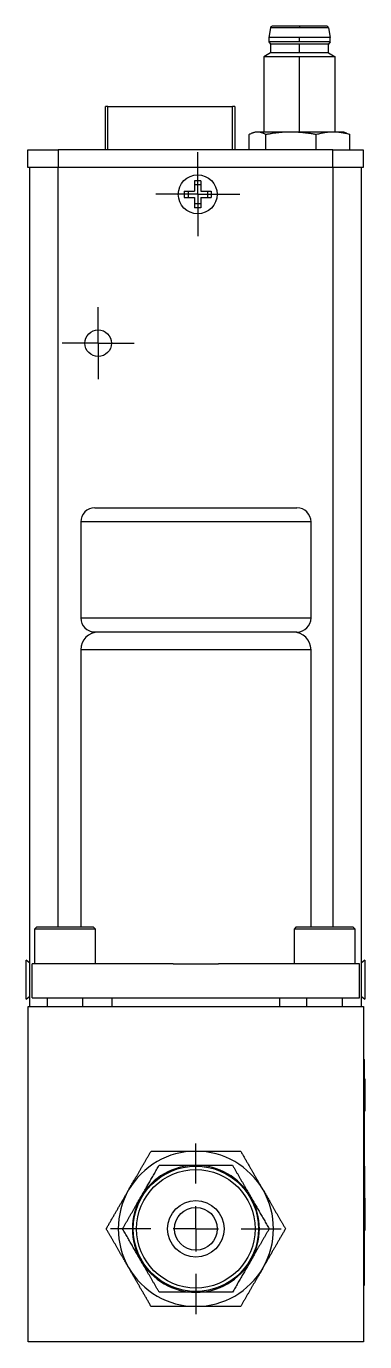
# Model space of a CAD drawing. Header units: inches. Extents: x 1.03 to 9.87, y 1.07 to 7.21.
# Drawn here: x 5.869 to 6.618, y 2.805 to 5.718 of the extents above; entities that cross this region are included whole.
import ezdxf

# ---------------------------------------------------------------- set-up
doc = ezdxf.new("R2010")
doc.units = ezdxf.units.IN
doc.header["$MEASUREMENT"] = 0
doc.layers.add('1', color=7, linetype='Continuous')

# ---------------------------------------------------------------- blocks, each defined once
blk = doc.blocks.new('SW_CENTERMARKSYMBOL_11')
at = {"layer": '1', "color": 0}
for p, q in [((0, 0.05), (0, 0.093)), ((0, 0), (0, 0.05)), ((-0.05, 0), (-0.093, 0)), ((0, 0), (-0.05, 0)), ((0, 0), (0, -0.05)), ((0, 0), (0.05, 0)), ((0.05, 0), (0.093, 0)), ((0, -0.05), (0, -0.093))]:
    blk.add_line(p, q, dxfattribs=at)
blk = doc.blocks.new('SW_CENTERMARKSYMBOL_12')
at = {"layer": '1', "color": 0}
for p, q in [((0, 0.1), (0, 0.18875)), ((0, 0), (0, 0.05)), ((-0.1, 0), (-0.18875, 0)), ((0, 0), (-0.05, 0)), ((0, 0), (0, -0.05)), ((0, 0), (0.05, 0)), ((0.1, 0), (0.18875, 0)), ((0, -0.1), (0, -0.18875))]:
    blk.add_line(p, q, dxfattribs=at)
blk = doc.blocks.new('SW_CENTERMARKSYMBOL_13')
at = {"layer": '1', "color": 0}
for p, q in [((0, 0.05), (0, 0.0795)), ((0, 0), (0, 0.05)), ((-0.05, 0), (-0.0795, 0)), ((0, 0), (-0.05, 0)), ((0, 0), (0, -0.05)), ((0, 0), (0.05, 0)), ((0.05, 0), (0.0795, 0)), ((0, -0.05), (0, -0.0795))]:
    blk.add_line(p, q, dxfattribs=at)

msp = doc.modelspace()

# ---------------------------------------------------------------- linework, layer by layer
at = {"color": 7, "linetype": 'Continuous', "lineweight": 25}
for p, q in [((6.4095, 5.7141), (6.406, 5.693)), ((6.4739, 5.7141), (6.4095, 5.7141)), ((6.4739, 5.7176), (6.4134, 5.7176)), ((6.5344, 5.7176), (6.4739, 5.7176)), ((6.4739, 5.7176), (6.4739, 5.7141)), ((6.5383, 5.7141), (6.4739, 5.7141)), ((6.5383, 5.7141), (6.5418, 5.693)), ((6.406, 5.693), (6.406, 5.6831)), ((6.4739, 5.693), (6.406, 5.693)), ((6.4739, 5.6831), (6.406, 5.6831)), ((6.406, 5.6831), (6.4099, 5.6782)), ((6.4739, 5.6831), (6.4739, 5.693)), ((6.5418, 5.693), (6.4739, 5.693)), ((6.5418, 5.6831), (6.4739, 5.6831)), ((6.5418, 5.6831), (6.5379, 5.6782)), ((6.5418, 5.6831), (6.5418, 5.693)), ((6.4099, 5.6585), (6.3952, 5.65)), ((6.4099, 5.6782), (6.4099, 5.6585)), ((6.4739, 5.6782), (6.4099, 5.6782)), ((6.4739, 5.6585), (6.4099, 5.6585)), ((6.5379, 5.6782), (6.4739, 5.6782)), ((6.4739, 5.6585), (6.4739, 5.6782)), ((6.5379, 5.6585), (6.4739, 5.6585)), ((6.5379, 5.6585), (6.5379, 5.6782)), ((6.5379, 5.6585), (6.5526, 5.65)), ((6.3952, 5.65), (6.3952, 5.4833)), ((6.4739, 5.65), (6.3952, 5.65)), ((6.5526, 5.65), (6.4739, 5.65)), ((6.5526, 5.4833), (6.5526, 5.65)), ((6.0441, 5.4439), (6.0441, 5.5398)), ((6.0491, 5.5398), (6.0441, 5.5398)), ((6.0491, 5.5398), (6.3256, 5.5398)), ((6.3306, 5.5398), (6.3256, 5.5398)), ((6.3306, 5.5398), (6.3306, 5.4439)), ((6.3623, 5.4439), (6.3623, 5.4778)), ((6.3755, 5.4833), (6.3697, 5.4812)), ((6.3809, 5.4833), (6.3755, 5.4833)), ((6.4553, 5.4833), (6.3809, 5.4833)), ((6.3995, 5.4439), (6.3995, 5.4778)), ((6.5483, 5.4833), (6.4553, 5.4833)), ((6.5111, 5.4439), (6.5111, 5.4778)), ((6.5723, 5.4833), (6.5483, 5.4833)), ((6.5781, 5.4812), (6.5723, 5.4833)), ((6.578, 5.481), (6.5855, 5.4778)), ((6.5855, 5.4439), (6.5855, 5.4778)), ((5.8725, 5.4046), (5.8725, 5.4439)), ((5.8725, 5.4439), (5.9394, 5.4439)), ((5.9394, 5.4439), (5.9394, 5.4046)), ((6.5477, 5.4439), (5.9394, 5.4439)), ((5.9414, 5.4449), (5.9414, 5.4439)), ((5.9783, 5.4439), (5.9783, 5.4449)), ((5.9989, 5.4439), (5.9989, 5.4449)), ((6.5477, 5.4046), (6.5477, 5.4439)), ((6.5477, 5.4439), (6.6146, 5.4439)), ((6.6146, 5.4439), (6.6146, 5.4046)), ((5.9394, 5.4046), (5.8725, 5.4046)), ((5.8763, 3.5473), (5.8763, 5.4046)), ((6.5477, 5.4046), (5.9394, 5.4046)), ((6.6146, 5.4046), (6.5477, 5.4046)), ((6.6108, 5.4046), (6.6108, 3.5473)), ((6.2552, 5.3755), (6.2417, 5.3755)), ((6.2417, 5.3755), (6.2417, 5.3523)), ((6.2552, 5.3668), (6.2417, 5.3668)), ((6.2552, 5.3755), (6.2552, 5.3523)), ((6.2185, 5.3523), (6.2417, 5.3523)), ((6.2185, 5.3523), (6.2185, 5.3388)), ((6.2185, 5.3388), (6.2417, 5.3388)), ((6.2272, 5.3523), (6.2272, 5.3388)), ((6.2417, 5.3388), (6.2417, 5.3155)), ((6.2552, 5.3523), (6.2785, 5.3523)), ((6.2552, 5.3388), (6.2552, 5.3155)), ((6.2552, 5.3388), (6.2785, 5.3388)), ((6.2698, 5.3523), (6.2698, 5.3388)), ((6.2785, 5.3523), (6.2785, 5.3388)), ((6.2552, 5.3242), (6.2417, 5.3242)), ((6.2552, 5.3155), (6.2417, 5.3155)), ((6.0206, 4.6513), (6.4681, 4.6513)), ((5.9894, 4.6201), (5.9894, 4.4076)), ((6.4994, 4.4076), (6.4994, 4.6201)), ((6.4681, 4.3763), (6.0206, 4.3763)), ((5.9894, 4.3369), (5.9894, 3.7233)), ((6.4994, 3.7233), (6.4994, 4.3369)), ((5.8919, 3.7233), (5.8869, 3.7183)), ((5.8869, 3.7183), (5.8869, 3.6413)), ((5.9802, 3.7183), (5.8869, 3.7183)), ((5.8919, 3.7233), (5.9783, 3.7233)), ((5.9783, 3.7233), (6.0169, 3.7233)), ((6.0219, 3.7183), (5.9802, 3.7183)), ((6.0219, 3.7183), (6.0169, 3.7233)), ((6.0219, 3.6413), (6.0219, 3.7183)), ((6.4669, 3.7233), (6.4619, 3.7183)), ((6.4619, 3.7183), (6.4619, 3.6413)), ((6.5552, 3.7183), (6.4619, 3.7183)), ((6.4669, 3.7233), (6.5533, 3.7233)), ((6.5533, 3.7233), (6.5919, 3.7233)), ((6.5969, 3.7183), (6.5552, 3.7183)), ((6.5969, 3.7183), (6.5919, 3.7233)), ((6.5969, 3.6413), (6.5969, 3.7183)), ((5.8763, 3.6429), (5.8688, 3.6493)), ((5.8688, 3.5703), (5.8688, 3.6493)), ((5.8819, 3.5663), (5.8819, 3.6413)), ((6.1941, 3.6413), (5.8819, 3.6413)), ((6.1941, 3.6413), (6.2946, 3.6413)), ((6.6069, 3.6413), (6.2946, 3.6413)), ((6.6069, 3.5663), (6.6069, 3.6413)), ((6.6183, 3.6494), (6.6108, 3.643)), ((6.6183, 3.6494), (6.6183, 3.5634)), ((5.8688, 3.5633), (5.8688, 3.5703)), ((5.8688, 3.5633), (5.8763, 3.5697)), ((5.8819, 3.5663), (6.6069, 3.5663)), ((5.9147, 3.5663), (5.9147, 3.5473)), ((5.9941, 3.5473), (5.9941, 3.5663)), ((6.0586, 3.5663), (6.0586, 3.5473)), ((6.4301, 3.5473), (6.4301, 3.5663)), ((6.4897, 3.5663), (6.4897, 3.5473)), ((6.5691, 3.5473), (6.5691, 3.5663)), ((6.6108, 3.5697), (6.6183, 3.5634)), ((5.8731, 2.8048), (5.8731, 3.5473)), ((5.8731, 3.5473), (6.6156, 3.5473)), ((6.6156, 3.5473), (6.6156, 2.8048)), ((6.6156, 3.4298), (6.6181, 3.4298)), ((6.6181, 2.9298), (6.6181, 3.4298)), ((6.6183, 3.3869), (6.6181, 3.3869)), ((6.6183, 3.3869), (6.6183, 3.315)), ((6.6183, 3.315), (6.6181, 3.315)), ((6.6183, 3.1934), (6.6181, 3.1934)), ((6.6183, 3.1223), (6.6183, 3.1934)), ((6.6183, 3.1223), (6.6181, 3.1223)), ((6.6183, 3.1223), (6.6183, 3.0512)), ((6.6183, 3.0512), (6.6181, 3.0512)), ((6.6156, 2.9298), (6.6181, 2.9298)), ((6.6156, 2.8048), (5.8731, 2.8048))]:
    msp.add_line(p, q, dxfattribs=at)
at = {"color": 8, "linetype": 'Continuous', "lineweight": 25}
for p, q in [((6.4739, 5.4833), (6.4739, 5.65)), ((6.0491, 5.4439), (6.0491, 5.5398)), ((6.3256, 5.4439), (6.3256, 5.5398)), ((5.9388, 5.4046), (5.9388, 3.7233)), ((6.5483, 3.7233), (6.5483, 5.4046)), ((6.4994, 4.6201), (5.9894, 4.6201)), ((5.9894, 4.4076), (6.4994, 4.4076)), ((6.4994, 4.3369), (5.9894, 4.3369))]:
    msp.add_line(p, q, dxfattribs=at)
at = {"color": 7, "linetype": 'Continuous', "lineweight": 25}
for centre, radius in [((6.2485, 5.3455), 0.043), ((6.0281, 5.0158), 0.0295), ((6.2444, 3.0548), 0.1387), ((6.2444, 3.0548), 0.1312), ((6.2444, 3.0548), 0.0625), ((6.2444, 3.0548), 0.0475)]:
    msp.add_circle(centre, radius, dxfattribs=at)
for centre, radius, start, end in [((6.4134, 5.7136), 0.00394, 90, 173.4802), ((6.5344, 5.7136), 0.00394, 6.5198, 90), ((6.0206, 4.6201), 0.0312, 90, 180), ((6.4681, 4.6201), 0.0313, 0, 90), ((6.0206, 4.4076), 0.0312, 180, 270), ((6.4681, 4.4076), 0.0313, 270, 0), ((6.0288, 4.3369), 0.0394, 90, 180), ((6.46, 4.3369), 0.0394, 0, 90), ((6.2444, 3.0548), 0.1719, 90, 150), ((6.2444, 3.0548), 0.1719, 30, 90), ((6.2444, 3.0548), 0.1406, 90, 150), ((6.2444, 3.0548), 0.1406, 30, 90), ((6.2444, 3.0548), 0.1719, 150, 210), ((6.2444, 3.0548), 0.1406, 150, 210), ((6.2444, 3.0548), 0.1406, 330, 30), ((6.2444, 3.0548), 0.1719, 330, 30), ((6.2444, 3.0548), 0.1406, 210, 270), ((6.2444, 3.0548), 0.1406, 270, 330), ((6.2444, 3.0548), 0.1719, 210, 270), ((6.2444, 3.0548), 0.1719, 270, 330)]:
    msp.add_arc(centre, radius, start, end, dxfattribs=at)
for points, knots in [([(6.3809, 5.4833), (6.3802, 5.4833), (6.3787, 5.4833), (6.3765, 5.483), (6.3742, 5.4826), (6.3719, 5.4819), (6.3696, 5.4812), (6.3672, 5.4802), (6.3647, 5.4791), (6.3631, 5.4782), (6.3623, 5.4778)], [0, 0, 0, 0, 0.11645, 0.235207, 0.356344, 0.47993, 0.60603, 0.734704, 0.866009, 1, 1, 1, 1]), ([(6.3995, 5.4778), (6.3985, 5.4783), (6.3967, 5.4793), (6.3939, 5.4805), (6.3912, 5.4815), (6.3885, 5.4823), (6.3859, 5.4829), (6.3834, 5.4832), (6.3817, 5.4833), (6.3809, 5.4833)], [0, 0, 0, 0, 0.152912, 0.302327, 0.448325, 0.590995, 0.730429, 0.866728, 1, 1, 1, 1]), ([(6.4553, 5.4833), (6.4531, 5.4833), (6.4487, 5.4833), (6.442, 5.483), (6.4352, 5.4826), (6.4283, 5.4819), (6.4213, 5.4812), (6.4141, 5.4802), (6.4068, 5.4791), (6.4019, 5.4782), (6.3995, 5.4778)], [0, 0, 0, 0, 0.11645, 0.235207, 0.356344, 0.47993, 0.60603, 0.734704, 0.866009, 1, 1, 1, 1]), ([(6.5111, 5.4778), (6.5082, 5.4783), (6.5027, 5.4793), (6.4944, 5.4805), (6.4862, 5.4815), (6.4782, 5.4823), (6.4704, 5.4829), (6.4628, 5.4832), (6.4577, 5.4833), (6.4553, 5.4833)], [0, 0, 0, 0, 0.152912, 0.302327, 0.448325, 0.590995, 0.730429, 0.866728, 1, 1, 1, 1]), ([(6.5483, 5.4833), (6.5468, 5.4833), (6.5439, 5.4833), (6.5394, 5.483), (6.5349, 5.4826), (6.5303, 5.4819), (6.5256, 5.4812), (6.5208, 5.4802), (6.516, 5.4791), (6.5127, 5.4782), (6.5111, 5.4778)], [0, 0, 0, 0, 0.1164499, 0.235207, 0.3563443, 0.4799303, 0.6060297, 0.7347035, 0.866009, 1, 1, 1, 1]), ([(6.5855, 5.4778), (6.5836, 5.4783), (6.5799, 5.4793), (6.5744, 5.4805), (6.5689, 5.4815), (6.5636, 5.4823), (6.5584, 5.4829), (6.5533, 5.4832), (6.5499, 5.4833), (6.5483, 5.4833)], [0, 0, 0, 0, 0.152912, 0.302327, 0.448325, 0.590995, 0.730429, 0.866728, 1, 1, 1, 1]), ([(6.0955, 3.1407), (6.0965, 3.1424), (6.0984, 3.1458), (6.1014, 3.1508), (6.1043, 3.1559), (6.1073, 3.1611), (6.1103, 3.1663), (6.1133, 3.1716), (6.1164, 3.1769), (6.1195, 3.1822), (6.1226, 3.1876), (6.1257, 3.193), (6.1289, 3.1985), (6.1321, 3.2041), (6.1353, 3.2097), (6.1386, 3.2153), (6.1419, 3.221), (6.144, 3.2248), (6.1452, 3.2267)], [0, 0, 0, 0, 0.055816, 0.11224, 0.169341, 0.227185, 0.285838, 0.345359, 0.405808, 0.467241, 0.529711, 0.593269, 0.657963, 0.72384, 0.790942, 0.859311, 0.928984, 1, 1, 1, 1]), ([(6.1452, 3.2267), (6.1477, 3.2267), (6.1526, 3.2267), (6.1601, 3.2267), (6.1675, 3.2267), (6.1749, 3.2267), (6.1822, 3.2267), (6.1894, 3.2267), (6.1965, 3.2267), (6.2035, 3.2267), (6.2105, 3.2267), (6.2174, 3.2267), (6.2243, 3.2267), (6.231, 3.2267), (6.2377, 3.2267), (6.2422, 3.2267), (6.2444, 3.2267)], [0, 0, 0, 0, 0.0810507, 0.1603554, 0.2379696, 0.3139522, 0.3883663, 0.4612787, 0.5327608, 0.6028881, 0.6717407, 0.7394031, 0.8059645, 0.8715184, 0.9361629, 1, 1, 1, 1]), ([(6.2444, 3.2267), (6.2463, 3.2267), (6.2502, 3.2267), (6.256, 3.2267), (6.2619, 3.2267), (6.2679, 3.2267), (6.2739, 3.2267), (6.28, 3.2267), (6.2861, 3.2267), (6.2923, 3.2267), (6.2985, 3.2267), (6.3048, 3.2267), (6.3111, 3.2267), (6.3175, 3.2267), (6.324, 3.2267), (6.3305, 3.2267), (6.3371, 3.2267), (6.3414, 3.2267), (6.3436, 3.2267)], [0, 0, 0, 0, 0.055816, 0.11224, 0.169341, 0.227185, 0.285838, 0.345359, 0.405808, 0.467241, 0.529711, 0.593269, 0.657963, 0.72384, 0.790942, 0.859311, 0.928984, 1, 1, 1, 1]), ([(6.3436, 3.2267), (6.3449, 3.2245), (6.3474, 3.2202), (6.3511, 3.2137), (6.3548, 3.2073), (6.3585, 3.2009), (6.3621, 3.1946), (6.3657, 3.1884), (6.3693, 3.1822), (6.3728, 3.1761), (6.3763, 3.1701), (6.3798, 3.1641), (6.3832, 3.1582), (6.3866, 3.1523), (6.3899, 3.1465), (6.3921, 3.1427), (6.3932, 3.1407)], [0, 0, 0, 0, 0.081051, 0.160355, 0.23797, 0.313952, 0.388366, 0.461279, 0.532761, 0.602888, 0.671741, 0.739403, 0.805964, 0.871518, 0.936163, 1, 1, 1, 1]), ([(6.1226, 3.1251), (6.1234, 3.1266), (6.1251, 3.1295), (6.1277, 3.1339), (6.1303, 3.1384), (6.1329, 3.1429), (6.1355, 3.1475), (6.1382, 3.1521), (6.1408, 3.1567), (6.1435, 3.1614), (6.1463, 3.1661), (6.149, 3.1709), (6.1518, 3.1757), (6.1546, 3.1806), (6.1575, 3.1855), (6.1603, 3.1905), (6.1622, 3.1938), (6.1632, 3.1954)], [0, 0, 0, 0, 0.059558, 0.119812, 0.180848, 0.242744, 0.305578, 0.369423, 0.43435, 0.500425, 0.567711, 0.636269, 0.706154, 0.777421, 0.85012, 0.924298, 1, 1, 1, 1]), ([(6.1632, 3.1954), (6.1654, 3.1954), (6.1698, 3.1954), (6.1764, 3.1954), (6.1829, 3.1954), (6.1894, 3.1954), (6.1957, 3.1954), (6.2021, 3.1954), (6.2083, 3.1954), (6.2145, 3.1954), (6.2206, 3.1954), (6.2266, 3.1954), (6.2326, 3.1954), (6.2385, 3.1954), (6.2424, 3.1954), (6.2444, 3.1954)], [0, 0, 0, 0, 0.087213, 0.172405, 0.255647, 0.337014, 0.416584, 0.494445, 0.570686, 0.645405, 0.718706, 0.790698, 0.861495, 0.93122, 1, 1, 1, 1]), ([(6.2444, 3.1954), (6.2461, 3.1954), (6.2495, 3.1954), (6.2546, 3.1954), (6.2597, 3.1954), (6.2649, 3.1954), (6.2702, 3.1954), (6.2755, 3.1954), (6.2809, 3.1954), (6.2863, 3.1954), (6.2917, 3.1954), (6.2973, 3.1954), (6.3028, 3.1954), (6.3084, 3.1954), (6.3141, 3.1954), (6.3198, 3.1954), (6.3237, 3.1954), (6.3256, 3.1954)], [0, 0, 0, 0, 0.059558, 0.119812, 0.180848, 0.242744, 0.305578, 0.369423, 0.43435, 0.500425, 0.567711, 0.636269, 0.706154, 0.777421, 0.85012, 0.924298, 1, 1, 1, 1]), ([(6.3256, 3.1954), (6.3267, 3.1935), (6.3289, 3.1897), (6.3322, 3.184), (6.3354, 3.1784), (6.3387, 3.1728), (6.3418, 3.1672), (6.345, 3.1618), (6.3481, 3.1564), (6.3512, 3.151), (6.3543, 3.1457), (6.3573, 3.1405), (6.3603, 3.1353), (6.3632, 3.1302), (6.3652, 3.1268), (6.3662, 3.1251)], [0, 0, 0, 0, 0.087213, 0.172405, 0.255647, 0.337014, 0.416584, 0.494445, 0.570686, 0.645405, 0.718706, 0.790698, 0.861495, 0.93122, 1, 1, 1, 1]), ([(6.0459, 3.0548), (6.0472, 3.057), (6.0497, 3.0613), (6.0534, 3.0678), (6.0571, 3.0742), (6.0608, 3.0806), (6.0644, 3.0869), (6.068, 3.0931), (6.0716, 3.0993), (6.0751, 3.1054), (6.0786, 3.1114), (6.0821, 3.1174), (6.0855, 3.1233), (6.0889, 3.1292), (6.0922, 3.135), (6.0944, 3.1388), (6.0955, 3.1407)], [0, 0, 0, 0, 0.081051, 0.160355, 0.23797, 0.313952, 0.388366, 0.461279, 0.532761, 0.602888, 0.671741, 0.739403, 0.805964, 0.871518, 0.936163, 1, 1, 1, 1]), ([(6.082, 3.0548), (6.0831, 3.0567), (6.0853, 3.0605), (6.0886, 3.0662), (6.0919, 3.0719), (6.0951, 3.0775), (6.0983, 3.083), (6.1014, 3.0885), (6.1046, 3.0939), (6.1077, 3.0992), (6.1107, 3.1045), (6.1137, 3.1098), (6.1167, 3.1149), (6.1197, 3.12), (6.1216, 3.1234), (6.1226, 3.1251)], [0, 0, 0, 0, 0.087213, 0.172405, 0.255647, 0.337014, 0.416584, 0.494445, 0.570686, 0.645405, 0.718706, 0.790698, 0.861495, 0.93122, 1, 1, 1, 1]), ([(6.3662, 3.1251), (6.367, 3.1237), (6.3687, 3.1207), (6.3713, 3.1163), (6.3738, 3.1118), (6.3764, 3.1073), (6.3791, 3.1028), (6.3817, 3.0982), (6.3844, 3.0935), (6.3871, 3.0888), (6.3898, 3.0841), (6.3926, 3.0793), (6.3954, 3.0745), (6.3982, 3.0696), (6.401, 3.0647), (6.4039, 3.0598), (6.4058, 3.0565), (6.4068, 3.0548)], [0, 0, 0, 0, 0.059558, 0.119812, 0.180848, 0.242744, 0.305578, 0.369423, 0.43435, 0.500425, 0.567711, 0.636269, 0.706154, 0.777421, 0.85012, 0.924298, 1, 1, 1, 1]), ([(6.3932, 3.1407), (6.3942, 3.1391), (6.3961, 3.1357), (6.3991, 3.1307), (6.402, 3.1255), (6.405, 3.1204), (6.408, 3.1152), (6.411, 3.1099), (6.4141, 3.1046), (6.4172, 3.0993), (6.4203, 3.0939), (6.4234, 3.0884), (6.4266, 3.0829), (6.4298, 3.0774), (6.433, 3.0718), (6.4363, 3.0662), (6.4396, 3.0605), (6.4417, 3.0567), (6.4428, 3.0548)], [0, 0, 0, 0, 0.055816, 0.11224, 0.169341, 0.227185, 0.285838, 0.345359, 0.405808, 0.467241, 0.529711, 0.593269, 0.657963, 0.72384, 0.790942, 0.859311, 0.928984, 1, 1, 1, 1]), ([(6.0955, 2.9689), (6.0946, 2.9705), (6.0926, 2.9739), (6.0897, 2.979), (6.0868, 2.9841), (6.0838, 2.9892), (6.0808, 2.9944), (6.0777, 2.9997), (6.0747, 3.005), (6.0716, 3.0103), (6.0685, 3.0157), (6.0653, 3.0212), (6.0622, 3.0267), (6.059, 3.0322), (6.0557, 3.0378), (6.0525, 3.0434), (6.0492, 3.0491), (6.047, 3.0529), (6.0459, 3.0548)], [0, 0, 0, 0, 0.055816, 0.11224, 0.169341, 0.227185, 0.285838, 0.345359, 0.405808, 0.467241, 0.529711, 0.593269, 0.657963, 0.72384, 0.790942, 0.859311, 0.928984, 1, 1, 1, 1]), ([(6.1226, 2.9845), (6.1218, 2.9859), (6.1201, 2.9889), (6.1175, 2.9933), (6.1149, 2.9978), (6.1123, 3.0023), (6.1097, 3.0068), (6.107, 3.0114), (6.1044, 3.0161), (6.1017, 3.0208), (6.0989, 3.0255), (6.0962, 3.0303), (6.0934, 3.0351), (6.0906, 3.04), (6.0877, 3.0449), (6.0849, 3.0498), (6.083, 3.0531), (6.082, 3.0548)], [0, 0, 0, 0, 0.059558, 0.119812, 0.180848, 0.242744, 0.305578, 0.369423, 0.43435, 0.500425, 0.567711, 0.636269, 0.706154, 0.777421, 0.85012, 0.924298, 1, 1, 1, 1]), ([(6.4068, 3.0548), (6.4057, 3.0529), (6.4035, 3.0491), (6.4002, 3.0434), (6.3969, 3.0377), (6.3937, 3.0321), (6.3905, 3.0266), (6.3873, 3.0211), (6.3842, 3.0157), (6.3811, 3.0104), (6.3781, 3.0051), (6.375, 2.9999), (6.3721, 2.9947), (6.3691, 2.9896), (6.3671, 2.9862), (6.3662, 2.9845)], [0, 0, 0, 0, 0.087213, 0.172405, 0.255647, 0.337014, 0.416584, 0.494445, 0.570686, 0.645405, 0.718706, 0.790698, 0.861495, 0.93122, 1, 1, 1, 1]), ([(6.4428, 3.0548), (6.4416, 3.0526), (6.4391, 3.0483), (6.4354, 3.0418), (6.4316, 3.0354), (6.428, 3.029), (6.4243, 3.0227), (6.4207, 3.0165), (6.4172, 3.0103), (6.4136, 3.0042), (6.4102, 2.9982), (6.4067, 2.9922), (6.4033, 2.9863), (6.3999, 2.9804), (6.3966, 2.9746), (6.3943, 2.9708), (6.3932, 2.9689)], [0, 0, 0, 0, 0.081051, 0.160355, 0.23797, 0.313952, 0.388366, 0.461279, 0.532761, 0.602888, 0.671741, 0.739403, 0.805964, 0.871518, 0.936163, 1, 1, 1, 1]), ([(6.1632, 2.9142), (6.1621, 2.9161), (6.1599, 2.9199), (6.1566, 2.9256), (6.1533, 2.9312), (6.1501, 2.9368), (6.1469, 2.9424), (6.1438, 2.9478), (6.1406, 2.9532), (6.1375, 2.9586), (6.1345, 2.9639), (6.1315, 2.9691), (6.1285, 2.9743), (6.1255, 2.9794), (6.1236, 2.9828), (6.1226, 2.9845)], [0, 0, 0, 0, 0.087213, 0.172405, 0.255647, 0.337014, 0.416584, 0.494445, 0.570686, 0.645405, 0.718706, 0.790698, 0.861495, 0.93122, 1, 1, 1, 1]), ([(6.3662, 2.9845), (6.3653, 2.983), (6.3636, 2.9801), (6.3611, 2.9757), (6.3585, 2.9712), (6.3559, 2.9667), (6.3533, 2.9621), (6.3506, 2.9575), (6.3479, 2.9529), (6.3452, 2.9482), (6.3425, 2.9435), (6.3397, 2.9387), (6.3369, 2.9339), (6.3341, 2.929), (6.3313, 2.9241), (6.3284, 2.9191), (6.3265, 2.9158), (6.3256, 2.9142)], [0, 0, 0, 0, 0.059558, 0.119812, 0.180848, 0.242744, 0.305578, 0.369423, 0.43435, 0.500425, 0.567711, 0.636269, 0.706154, 0.777421, 0.85012, 0.924298, 1, 1, 1, 1]), ([(6.1452, 2.8829), (6.1439, 2.8851), (6.1414, 2.8894), (6.1377, 2.8959), (6.134, 2.9023), (6.1303, 2.9087), (6.1266, 2.915), (6.123, 2.9212), (6.1195, 2.9274), (6.116, 2.9335), (6.1125, 2.9395), (6.109, 2.9455), (6.1056, 2.9515), (6.1022, 2.9573), (6.0989, 2.9631), (6.0966, 2.967), (6.0955, 2.9689)], [0, 0, 0, 0, 0.081051, 0.160355, 0.23797, 0.313952, 0.388366, 0.461279, 0.532761, 0.602888, 0.671741, 0.739403, 0.805964, 0.871518, 0.936163, 1, 1, 1, 1]), ([(6.3932, 2.9689), (6.3923, 2.9672), (6.3903, 2.9638), (6.3874, 2.9588), (6.3845, 2.9537), (6.3815, 2.9485), (6.3785, 2.9433), (6.3754, 2.9381), (6.3724, 2.9328), (6.3693, 2.9274), (6.3662, 2.922), (6.363, 2.9166), (6.3599, 2.9111), (6.3567, 2.9055), (6.3534, 2.8999), (6.3502, 2.8943), (6.3469, 2.8886), (6.3447, 2.8848), (6.3436, 2.8829)], [0, 0, 0, 0, 0.055816, 0.11224, 0.169341, 0.227185, 0.285838, 0.345359, 0.405808, 0.467241, 0.529711, 0.593269, 0.657963, 0.72384, 0.790942, 0.859311, 0.928984, 1, 1, 1, 1]), ([(6.2444, 2.9142), (6.2427, 2.9142), (6.2393, 2.9142), (6.2342, 2.9142), (6.229, 2.9142), (6.2238, 2.9142), (6.2186, 2.9142), (6.2133, 2.9142), (6.2079, 2.9142), (6.2025, 2.9142), (6.197, 2.9142), (6.1915, 2.9142), (6.1859, 2.9142), (6.1803, 2.9142), (6.1746, 2.9142), (6.1689, 2.9142), (6.1651, 2.9142), (6.1632, 2.9142)], [0, 0, 0, 0, 0.059558, 0.119812, 0.180848, 0.242744, 0.305578, 0.369423, 0.43435, 0.500425, 0.567711, 0.636269, 0.706154, 0.777421, 0.85012, 0.924298, 1, 1, 1, 1]), ([(6.3256, 2.9142), (6.3234, 2.9142), (6.319, 2.9142), (6.3124, 2.9142), (6.3059, 2.9142), (6.2994, 2.9142), (6.293, 2.9142), (6.2867, 2.9142), (6.2805, 2.9142), (6.2743, 2.9142), (6.2682, 2.9142), (6.2621, 2.9142), (6.2561, 2.9142), (6.2502, 2.9142), (6.2463, 2.9142), (6.2444, 2.9142)], [0, 0, 0, 0, 0.087213, 0.172405, 0.255647, 0.337014, 0.416584, 0.494445, 0.570686, 0.645405, 0.718706, 0.790698, 0.861495, 0.93122, 1, 1, 1, 1]), ([(6.2444, 2.8829), (6.2425, 2.8829), (6.2386, 2.8829), (6.2327, 2.8829), (6.2268, 2.8829), (6.2209, 2.8829), (6.2149, 2.8829), (6.2088, 2.8829), (6.2027, 2.8829), (6.1965, 2.8829), (6.1903, 2.8829), (6.184, 2.8829), (6.1776, 2.8829), (6.1712, 2.8829), (6.1648, 2.8829), (6.1583, 2.8829), (6.1517, 2.8829), (6.1474, 2.8829), (6.1452, 2.8829)], [0, 0, 0, 0, 0.055816, 0.11224, 0.169341, 0.227185, 0.285838, 0.345359, 0.405808, 0.467241, 0.529711, 0.593269, 0.657963, 0.72384, 0.790942, 0.859311, 0.928984, 1, 1, 1, 1]), ([(6.3436, 2.8829), (6.3411, 2.8829), (6.3361, 2.8829), (6.3286, 2.8829), (6.3212, 2.8829), (6.3139, 2.8829), (6.3066, 2.8829), (6.2994, 2.8829), (6.2923, 2.8829), (6.2852, 2.8829), (6.2782, 2.8829), (6.2713, 2.8829), (6.2645, 2.8829), (6.2577, 2.8829), (6.251, 2.8829), (6.2466, 2.8829), (6.2444, 2.8829)], [0, 0, 0, 0, 0.081051, 0.160355, 0.23797, 0.313952, 0.388366, 0.461279, 0.532761, 0.602888, 0.671741, 0.739403, 0.805964, 0.871518, 0.936163, 1, 1, 1, 1])]:
    msp.add_open_spline(points, degree=3, knots=knots, dxfattribs=at)

# ---------------------------------------------------------------- block references
at = {"layer": '1', "color": 7}
for name, p in [('SW_CENTERMARKSYMBOL_11', (6.2485, 5.3455)), ('SW_CENTERMARKSYMBOL_13', (6.0281, 5.0158)), ('SW_CENTERMARKSYMBOL_12', (6.2444, 3.0548))]:
    msp.add_blockref(name, p, dxfattribs=at)

doc.saveas('drawing.dxf')
